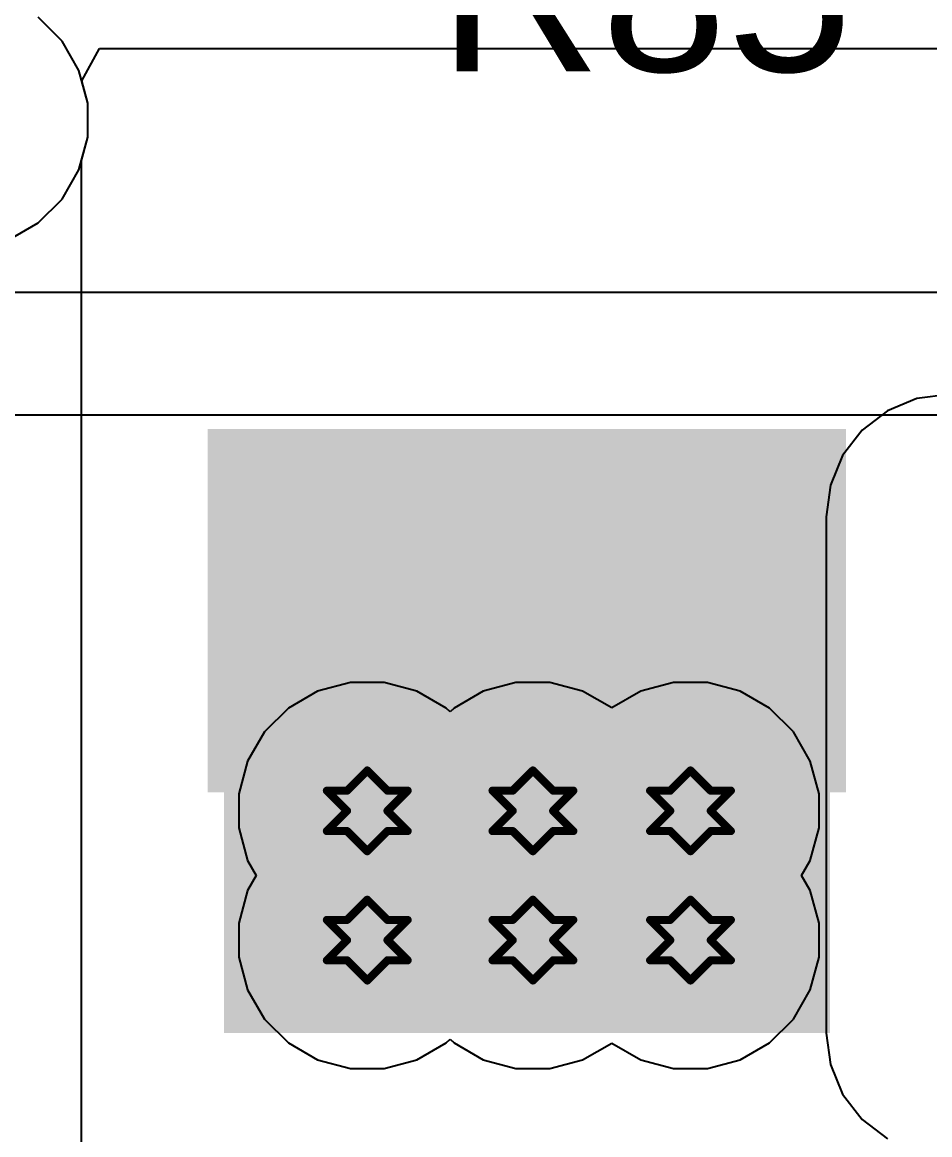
# Model space of a CAD drawing. Header units: inches. Extents: x -3 to 5437, y -3 to 5435.
# Drawn here: x 28.49 to 34.19, y 46.6 to 53.6 of the extents above; entities that cross this region are included whole.
import ezdxf

# ---------------------------------------------------------------- set-up
doc = ezdxf.new("R2010")
doc.units = ezdxf.units.IN
for name, color, linetype in [('Bottom Layer', 5, 'Continuous'), ('Drill Drawing', 1, 'Continuous'), ('GND', 16, 'Continuous'), ('PWR', 76, 'Continuous'), ('Top Layer', 1, 'Continuous'), ('Top Overlay', 2, 'Continuous'), ('Top Paste', 8, 'Continuous'), ('Top Solder', 216, 'Continuous'), ('Via Holes', 16, 'Continuous')]:
    doc.layers.add(name, color=color, linetype=linetype)
doc.styles.add('Arial', font='', dxfattribs={"height": 0.2})
doc.styles.get('Arial').set_extended_font_data('Arial')

# ---------------------------------------------------------------- blocks, each defined once
blk = doc.blocks.new('D2P____455')
at = {"layer": 'Top Layer'}
blk.add_hatch(color=1, dxfattribs=at).paths.add_polyline_path([(1.5, -3.43), (3.58, -3.43), (3.58, -7.24), (1.5, -7.24)])
at = {"layer": 'Top Paste'}
blk.add_hatch(color=8, dxfattribs=at).paths.add_polyline_path([(1.5, -3.43), (3.58, -3.43), (3.58, -7.24), (1.5, -7.24)])
at = {"layer": 'Top Solder'}
blk.add_hatch(color=216, dxfattribs=at).paths.add_polyline_path([(1.3984, -3.3284), (3.6816, -3.3284), (3.6816, -7.3416), (1.3984, -7.3416)])

msp = doc.modelspace()

# ---------------------------------------------------------------- hatches: boundary and pattern name
at = {"layer": 'Bottom Layer'}
h = msp.add_hatch(color=5, dxfattribs=at)
edge = h.paths.add_edge_path()
edge.add_arc((30.6578, 48.641), 0.3, 0, 360)
h = msp.add_hatch(color=5, dxfattribs=at)
edge = h.paths.add_edge_path()
edge.add_arc((31.6992, 48.641), 0.3, 0, 360)
h = msp.add_hatch(color=5, dxfattribs=at)
edge = h.paths.add_edge_path()
edge.add_arc((32.6898, 48.641), 0.3, 0, 360)
h = msp.add_hatch(color=5, dxfattribs=at)
edge = h.paths.add_edge_path()
edge.add_arc((30.6578, 47.8282), 0.3, 0, 360)
h = msp.add_hatch(color=5, dxfattribs=at)
edge = h.paths.add_edge_path()
edge.add_arc((31.6992, 47.8282), 0.3, 0, 360)
h = msp.add_hatch(color=5, dxfattribs=at)
edge = h.paths.add_edge_path()
edge.add_arc((32.6898, 47.8282), 0.3, 0, 360)
at = {"layer": 'GND'}
h = msp.add_hatch(color=16, dxfattribs=at)
edge = h.paths.add_edge_path()
edge.add_arc((30.6578, 48.641), 0.3, 0, 360)
h = msp.add_hatch(color=16, dxfattribs=at)
edge = h.paths.add_edge_path()
edge.add_arc((31.6992, 48.641), 0.3, 0, 360)
h = msp.add_hatch(color=16, dxfattribs=at)
edge = h.paths.add_edge_path()
edge.add_arc((32.6898, 48.641), 0.3, 0, 360)
h = msp.add_hatch(color=16, dxfattribs=at)
edge = h.paths.add_edge_path()
edge.add_arc((30.6578, 47.8282), 0.3, 0, 360)
h = msp.add_hatch(color=16, dxfattribs=at)
edge = h.paths.add_edge_path()
edge.add_arc((31.6992, 47.8282), 0.3, 0, 360)
h = msp.add_hatch(color=16, dxfattribs=at)
edge = h.paths.add_edge_path()
edge.add_arc((32.6898, 47.8282), 0.3, 0, 360)
at = {"layer": 'PWR'}
h = msp.add_hatch(color=76, dxfattribs=at)
edge = h.paths.add_edge_path()
edge.add_arc((30.6578, 48.641), 0.3, 0, 360)
h = msp.add_hatch(color=76, dxfattribs=at)
edge = h.paths.add_edge_path()
edge.add_arc((31.6992, 48.641), 0.3, 0, 360)
h = msp.add_hatch(color=76, dxfattribs=at)
edge = h.paths.add_edge_path()
edge.add_arc((32.6898, 48.641), 0.3, 0, 360)
h = msp.add_hatch(color=76, dxfattribs=at)
edge = h.paths.add_edge_path()
edge.add_arc((30.6578, 47.8282), 0.3, 0, 360)
h = msp.add_hatch(color=76, dxfattribs=at)
edge = h.paths.add_edge_path()
edge.add_arc((31.6992, 47.8282), 0.3, 0, 360)
h = msp.add_hatch(color=76, dxfattribs=at)
edge = h.paths.add_edge_path()
edge.add_arc((32.6898, 47.8282), 0.3, 0, 360)
at = {"layer": 'Top Layer'}
msp.add_hatch(color=1, dxfattribs=at).paths.add_polyline_path([(29.7567, 47.244), (33.5667, 47.244), (33.5667, 50.9401), (29.7567, 50.9401)])
h = msp.add_hatch(color=1, dxfattribs=at)
edge = h.paths.add_edge_path()
edge.add_arc((30.6578, 48.641), 0.3, 0, 360)
h = msp.add_hatch(color=1, dxfattribs=at)
edge = h.paths.add_edge_path()
edge.add_arc((31.6992, 48.641), 0.3, 0, 360)
h = msp.add_hatch(color=1, dxfattribs=at)
edge = h.paths.add_edge_path()
edge.add_arc((32.6898, 48.641), 0.3, 0, 360)
h = msp.add_hatch(color=1, dxfattribs=at)
edge = h.paths.add_edge_path()
edge.add_arc((30.6578, 47.8282), 0.3, 0, 360)
h = msp.add_hatch(color=1, dxfattribs=at)
edge = h.paths.add_edge_path()
edge.add_arc((31.6992, 47.8282), 0.3, 0, 360)
h = msp.add_hatch(color=1, dxfattribs=at)
edge = h.paths.add_edge_path()
edge.add_arc((32.6898, 47.8282), 0.3, 0, 360)
at = {"layer": 'Via Holes'}
h = msp.add_hatch(color=7, dxfattribs=at)
edge = h.paths.add_edge_path()
edge.add_arc((30.6578, 48.641), 0.15, 0, 360)
h = msp.add_hatch(color=7, dxfattribs=at)
edge = h.paths.add_edge_path()
edge.add_arc((31.6992, 48.641), 0.15, 0, 360)
h = msp.add_hatch(color=7, dxfattribs=at)
edge = h.paths.add_edge_path()
edge.add_arc((32.6898, 48.641), 0.15, 0, 360)
h = msp.add_hatch(color=7, dxfattribs=at)
edge = h.paths.add_edge_path()
edge.add_arc((30.6578, 47.8282), 0.15, 0, 360)
h = msp.add_hatch(color=7, dxfattribs=at)
edge = h.paths.add_edge_path()
edge.add_arc((31.6992, 47.8282), 0.15, 0, 360)
h = msp.add_hatch(color=7, dxfattribs=at)
edge = h.paths.add_edge_path()
edge.add_arc((32.6898, 47.8282), 0.15, 0, 360)

# ---------------------------------------------------------------- linework, layer by layer
at = {"layer": 'Bottom Layer'}
for p, q in [((28.739, 53.4805), (28.5885, 53.631)), ((28.8453, 53.2963), (28.739, 53.4805)), ((28.9004, 53.0908), (28.8453, 53.2963)), ((28.9004, 52.878), (28.9004, 53.0908)), ((28.8453, 52.6725), (28.9004, 52.878)), ((28.739, 52.4883), (28.8453, 52.6725)), ((28.5885, 52.3378), (28.739, 52.4883)), ((28.4043, 52.2315), (28.5885, 52.3378))]:
    msp.add_line(p, q, dxfattribs=at)
at = {"layer": 'Drill Drawing'}
for points in [[(30.5308, 48.768, 0.0508, 0.0508, 0), (30.6578, 48.895, 0.0508, 0.0508, 0)], [(30.6578, 48.895, 0.0508, 0.0508, 0), (30.7848, 48.768, 0.0508, 0.0508, 0)], [(31.5722, 48.768, 0.0508, 0.0508, 0), (31.6992, 48.895, 0.0508, 0.0508, 0)], [(31.6992, 48.895, 0.0508, 0.0508, 0), (31.8262, 48.768, 0.0508, 0.0508, 0)], [(32.5628, 48.768, 0.0508, 0.0508, 0), (32.6898, 48.895, 0.0508, 0.0508, 0)], [(32.6898, 48.895, 0.0508, 0.0508, 0), (32.8168, 48.768, 0.0508, 0.0508, 0)], [(30.4038, 48.768, 0.0508, 0.0508, 0), (30.5308, 48.641, 0.0508, 0.0508, 0)], [(30.4038, 48.768, 0.0508, 0.0508, 0), (30.5308, 48.768, 0.0508, 0.0508, 0)], [(30.7848, 48.768, 0.0508, 0.0508, 0), (30.9118, 48.768, 0.0508, 0.0508, 0)], [(30.7848, 48.641, 0.0508, 0.0508, 0), (30.9118, 48.768, 0.0508, 0.0508, 0)], [(31.4452, 48.768, 0.0508, 0.0508, 0), (31.5722, 48.641, 0.0508, 0.0508, 0)], [(31.4452, 48.768, 0.0508, 0.0508, 0), (31.5722, 48.768, 0.0508, 0.0508, 0)], [(31.8262, 48.768, 0.0508, 0.0508, 0), (31.9532, 48.768, 0.0508, 0.0508, 0)], [(31.8262, 48.641, 0.0508, 0.0508, 0), (31.9532, 48.768, 0.0508, 0.0508, 0)], [(32.4358, 48.768, 0.0508, 0.0508, 0), (32.5628, 48.641, 0.0508, 0.0508, 0)], [(32.4358, 48.768, 0.0508, 0.0508, 0), (32.5628, 48.768, 0.0508, 0.0508, 0)], [(32.8168, 48.768, 0.0508, 0.0508, 0), (32.9438, 48.768, 0.0508, 0.0508, 0)], [(32.8168, 48.641, 0.0508, 0.0508, 0), (32.9438, 48.768, 0.0508, 0.0508, 0)], [(30.4038, 48.514, 0.0508, 0.0508, 0), (30.5308, 48.641, 0.0508, 0.0508, 0)], [(30.7848, 48.641, 0.0508, 0.0508, 0), (30.9118, 48.514, 0.0508, 0.0508, 0)], [(31.4452, 48.514, 0.0508, 0.0508, 0), (31.5722, 48.641, 0.0508, 0.0508, 0)], [(31.8262, 48.641, 0.0508, 0.0508, 0), (31.9532, 48.514, 0.0508, 0.0508, 0)], [(32.4358, 48.514, 0.0508, 0.0508, 0), (32.5628, 48.641, 0.0508, 0.0508, 0)], [(32.8168, 48.641, 0.0508, 0.0508, 0), (32.9438, 48.514, 0.0508, 0.0508, 0)], [(30.4038, 48.514, 0.0508, 0.0508, 0), (30.5308, 48.514, 0.0508, 0.0508, 0)], [(30.5308, 48.514, 0.0508, 0.0508, 0), (30.6578, 48.387, 0.0508, 0.0508, 0)], [(30.6578, 48.387, 0.0508, 0.0508, 0), (30.7848, 48.514, 0.0508, 0.0508, 0)], [(30.7848, 48.514, 0.0508, 0.0508, 0), (30.9118, 48.514, 0.0508, 0.0508, 0)], [(31.4452, 48.514, 0.0508, 0.0508, 0), (31.5722, 48.514, 0.0508, 0.0508, 0)], [(31.5722, 48.514, 0.0508, 0.0508, 0), (31.6992, 48.387, 0.0508, 0.0508, 0)], [(31.6992, 48.387, 0.0508, 0.0508, 0), (31.8262, 48.514, 0.0508, 0.0508, 0)], [(31.8262, 48.514, 0.0508, 0.0508, 0), (31.9532, 48.514, 0.0508, 0.0508, 0)], [(32.4358, 48.514, 0.0508, 0.0508, 0), (32.5628, 48.514, 0.0508, 0.0508, 0)], [(32.5628, 48.514, 0.0508, 0.0508, 0), (32.6898, 48.387, 0.0508, 0.0508, 0)], [(32.6898, 48.387, 0.0508, 0.0508, 0), (32.8168, 48.514, 0.0508, 0.0508, 0)], [(32.8168, 48.514, 0.0508, 0.0508, 0), (32.9438, 48.514, 0.0508, 0.0508, 0)], [(30.5308, 47.9552, 0.0508, 0.0508, 0), (30.6578, 48.0822, 0.0508, 0.0508, 0)], [(30.6578, 48.0822, 0.0508, 0.0508, 0), (30.7848, 47.9552, 0.0508, 0.0508, 0)], [(31.5722, 47.9552, 0.0508, 0.0508, 0), (31.6992, 48.0822, 0.0508, 0.0508, 0)], [(31.6992, 48.0822, 0.0508, 0.0508, 0), (31.8262, 47.9552, 0.0508, 0.0508, 0)], [(32.5628, 47.9552, 0.0508, 0.0508, 0), (32.6898, 48.0822, 0.0508, 0.0508, 0)], [(32.6898, 48.0822, 0.0508, 0.0508, 0), (32.8168, 47.9552, 0.0508, 0.0508, 0)], [(30.4038, 47.9552, 0.0508, 0.0508, 0), (30.5308, 47.8282, 0.0508, 0.0508, 0)], [(30.4038, 47.9552, 0.0508, 0.0508, 0), (30.5308, 47.9552, 0.0508, 0.0508, 0)], [(30.7848, 47.9552, 0.0508, 0.0508, 0), (30.9118, 47.9552, 0.0508, 0.0508, 0)], [(30.7848, 47.8282, 0.0508, 0.0508, 0), (30.9118, 47.9552, 0.0508, 0.0508, 0)], [(31.4452, 47.9552, 0.0508, 0.0508, 0), (31.5722, 47.8282, 0.0508, 0.0508, 0)], [(31.4452, 47.9552, 0.0508, 0.0508, 0), (31.5722, 47.9552, 0.0508, 0.0508, 0)], [(31.8262, 47.9552, 0.0508, 0.0508, 0), (31.9532, 47.9552, 0.0508, 0.0508, 0)], [(31.8262, 47.8282, 0.0508, 0.0508, 0), (31.9532, 47.9552, 0.0508, 0.0508, 0)], [(32.4358, 47.9552, 0.0508, 0.0508, 0), (32.5628, 47.8282, 0.0508, 0.0508, 0)], [(32.4358, 47.9552, 0.0508, 0.0508, 0), (32.5628, 47.9552, 0.0508, 0.0508, 0)], [(32.8168, 47.9552, 0.0508, 0.0508, 0), (32.9438, 47.9552, 0.0508, 0.0508, 0)], [(32.8168, 47.8282, 0.0508, 0.0508, 0), (32.9438, 47.9552, 0.0508, 0.0508, 0)], [(30.4038, 47.7012, 0.0508, 0.0508, 0), (30.5308, 47.8282, 0.0508, 0.0508, 0)], [(30.7848, 47.8282, 0.0508, 0.0508, 0), (30.9118, 47.7012, 0.0508, 0.0508, 0)], [(31.4452, 47.7012, 0.0508, 0.0508, 0), (31.5722, 47.8282, 0.0508, 0.0508, 0)], [(31.8262, 47.8282, 0.0508, 0.0508, 0), (31.9532, 47.7012, 0.0508, 0.0508, 0)], [(32.4358, 47.7012, 0.0508, 0.0508, 0), (32.5628, 47.8282, 0.0508, 0.0508, 0)], [(32.8168, 47.8282, 0.0508, 0.0508, 0), (32.9438, 47.7012, 0.0508, 0.0508, 0)], [(30.4038, 47.7012, 0.0508, 0.0508, 0), (30.5308, 47.7012, 0.0508, 0.0508, 0)], [(30.5308, 47.7012, 0.0508, 0.0508, 0), (30.6578, 47.5742, 0.0508, 0.0508, 0)], [(30.6578, 47.5742, 0.0508, 0.0508, 0), (30.7848, 47.7012, 0.0508, 0.0508, 0)], [(30.7848, 47.7012, 0.0508, 0.0508, 0), (30.9118, 47.7012, 0.0508, 0.0508, 0)], [(31.4452, 47.7012, 0.0508, 0.0508, 0), (31.5722, 47.7012, 0.0508, 0.0508, 0)], [(31.5722, 47.7012, 0.0508, 0.0508, 0), (31.6992, 47.5742, 0.0508, 0.0508, 0)], [(31.6992, 47.5742, 0.0508, 0.0508, 0), (31.8262, 47.7012, 0.0508, 0.0508, 0)], [(31.8262, 47.7012, 0.0508, 0.0508, 0), (31.9532, 47.7012, 0.0508, 0.0508, 0)], [(32.4358, 47.7012, 0.0508, 0.0508, 0), (32.5628, 47.7012, 0.0508, 0.0508, 0)], [(32.5628, 47.7012, 0.0508, 0.0508, 0), (32.6898, 47.5742, 0.0508, 0.0508, 0)], [(32.6898, 47.5742, 0.0508, 0.0508, 0), (32.8168, 47.7012, 0.0508, 0.0508, 0)], [(32.8168, 47.7012, 0.0508, 0.0508, 0), (32.9438, 47.7012, 0.0508, 0.0508, 0)]]:
    msp.add_lwpolyline(points, format="xyseb", dxfattribs=at)
for points in [[(30.6451, 48.895, 0.0254, 0.0254, 1), (30.6705, 48.895, 0.0254, 0.0254, 1)], [(30.6451, 48.895, 0.0254, 0.0254, 1), (30.6705, 48.895, 0.0254, 0.0254, 1)], [(31.6865, 48.895, 0.0254, 0.0254, 1), (31.7119, 48.895, 0.0254, 0.0254, 1)], [(31.6865, 48.895, 0.0254, 0.0254, 1), (31.7119, 48.895, 0.0254, 0.0254, 1)], [(32.6771, 48.895, 0.0254, 0.0254, 1), (32.7025, 48.895, 0.0254, 0.0254, 1)], [(32.6771, 48.895, 0.0254, 0.0254, 1), (32.7025, 48.895, 0.0254, 0.0254, 1)], [(30.3911, 48.768, 0.0254, 0.0254, 1), (30.4165, 48.768, 0.0254, 0.0254, 1)], [(30.3911, 48.768, 0.0254, 0.0254, 1), (30.4165, 48.768, 0.0254, 0.0254, 1)], [(30.5181, 48.768, 0.0254, 0.0254, 1), (30.5435, 48.768, 0.0254, 0.0254, 1)], [(30.5181, 48.768, 0.0254, 0.0254, 1), (30.5435, 48.768, 0.0254, 0.0254, 1)], [(30.7721, 48.768, 0.0254, 0.0254, 1), (30.7975, 48.768, 0.0254, 0.0254, 1)], [(30.7721, 48.768, 0.0254, 0.0254, 1), (30.7975, 48.768, 0.0254, 0.0254, 1)], [(30.8991, 48.768, 0.0254, 0.0254, 1), (30.9245, 48.768, 0.0254, 0.0254, 1)], [(30.8991, 48.768, 0.0254, 0.0254, 1), (30.9245, 48.768, 0.0254, 0.0254, 1)], [(31.4325, 48.768, 0.0254, 0.0254, 1), (31.4579, 48.768, 0.0254, 0.0254, 1)], [(31.4325, 48.768, 0.0254, 0.0254, 1), (31.4579, 48.768, 0.0254, 0.0254, 1)], [(31.5595, 48.768, 0.0254, 0.0254, 1), (31.5849, 48.768, 0.0254, 0.0254, 1)], [(31.5595, 48.768, 0.0254, 0.0254, 1), (31.5849, 48.768, 0.0254, 0.0254, 1)], [(31.8135, 48.768, 0.0254, 0.0254, 1), (31.8389, 48.768, 0.0254, 0.0254, 1)], [(31.8135, 48.768, 0.0254, 0.0254, 1), (31.8389, 48.768, 0.0254, 0.0254, 1)], [(31.9405, 48.768, 0.0254, 0.0254, 1), (31.9659, 48.768, 0.0254, 0.0254, 1)], [(31.9405, 48.768, 0.0254, 0.0254, 1), (31.9659, 48.768, 0.0254, 0.0254, 1)], [(32.4231, 48.768, 0.0254, 0.0254, 1), (32.4485, 48.768, 0.0254, 0.0254, 1)], [(32.4231, 48.768, 0.0254, 0.0254, 1), (32.4485, 48.768, 0.0254, 0.0254, 1)], [(32.5501, 48.768, 0.0254, 0.0254, 1), (32.5755, 48.768, 0.0254, 0.0254, 1)], [(32.5501, 48.768, 0.0254, 0.0254, 1), (32.5755, 48.768, 0.0254, 0.0254, 1)], [(32.8041, 48.768, 0.0254, 0.0254, 1), (32.8295, 48.768, 0.0254, 0.0254, 1)], [(32.8041, 48.768, 0.0254, 0.0254, 1), (32.8295, 48.768, 0.0254, 0.0254, 1)], [(32.9311, 48.768, 0.0254, 0.0254, 1), (32.9565, 48.768, 0.0254, 0.0254, 1)], [(32.9311, 48.768, 0.0254, 0.0254, 1), (32.9565, 48.768, 0.0254, 0.0254, 1)], [(30.5181, 48.641, 0.0254, 0.0254, 1), (30.5435, 48.641, 0.0254, 0.0254, 1)], [(30.5181, 48.641, 0.0254, 0.0254, 1), (30.5435, 48.641, 0.0254, 0.0254, 1)], [(30.7721, 48.641, 0.0254, 0.0254, 1), (30.7975, 48.641, 0.0254, 0.0254, 1)], [(30.7721, 48.641, 0.0254, 0.0254, 1), (30.7975, 48.641, 0.0254, 0.0254, 1)], [(31.5595, 48.641, 0.0254, 0.0254, 1), (31.5849, 48.641, 0.0254, 0.0254, 1)], [(31.5595, 48.641, 0.0254, 0.0254, 1), (31.5849, 48.641, 0.0254, 0.0254, 1)], [(31.8135, 48.641, 0.0254, 0.0254, 1), (31.8389, 48.641, 0.0254, 0.0254, 1)], [(31.8135, 48.641, 0.0254, 0.0254, 1), (31.8389, 48.641, 0.0254, 0.0254, 1)], [(32.5501, 48.641, 0.0254, 0.0254, 1), (32.5755, 48.641, 0.0254, 0.0254, 1)], [(32.5501, 48.641, 0.0254, 0.0254, 1), (32.5755, 48.641, 0.0254, 0.0254, 1)], [(32.8041, 48.641, 0.0254, 0.0254, 1), (32.8295, 48.641, 0.0254, 0.0254, 1)], [(32.8041, 48.641, 0.0254, 0.0254, 1), (32.8295, 48.641, 0.0254, 0.0254, 1)], [(30.3911, 48.514, 0.0254, 0.0254, 1), (30.4165, 48.514, 0.0254, 0.0254, 1)], [(30.3911, 48.514, 0.0254, 0.0254, 1), (30.4165, 48.514, 0.0254, 0.0254, 1)], [(30.5181, 48.514, 0.0254, 0.0254, 1), (30.5435, 48.514, 0.0254, 0.0254, 1)], [(30.5181, 48.514, 0.0254, 0.0254, 1), (30.5435, 48.514, 0.0254, 0.0254, 1)], [(30.7721, 48.514, 0.0254, 0.0254, 1), (30.7975, 48.514, 0.0254, 0.0254, 1)], [(30.7721, 48.514, 0.0254, 0.0254, 1), (30.7975, 48.514, 0.0254, 0.0254, 1)], [(30.8991, 48.514, 0.0254, 0.0254, 1), (30.9245, 48.514, 0.0254, 0.0254, 1)], [(30.8991, 48.514, 0.0254, 0.0254, 1), (30.9245, 48.514, 0.0254, 0.0254, 1)], [(31.4325, 48.514, 0.0254, 0.0254, 1), (31.4579, 48.514, 0.0254, 0.0254, 1)], [(31.4325, 48.514, 0.0254, 0.0254, 1), (31.4579, 48.514, 0.0254, 0.0254, 1)], [(31.5595, 48.514, 0.0254, 0.0254, 1), (31.5849, 48.514, 0.0254, 0.0254, 1)], [(31.5595, 48.514, 0.0254, 0.0254, 1), (31.5849, 48.514, 0.0254, 0.0254, 1)], [(31.8135, 48.514, 0.0254, 0.0254, 1), (31.8389, 48.514, 0.0254, 0.0254, 1)], [(31.8135, 48.514, 0.0254, 0.0254, 1), (31.8389, 48.514, 0.0254, 0.0254, 1)], [(31.9405, 48.514, 0.0254, 0.0254, 1), (31.9659, 48.514, 0.0254, 0.0254, 1)], [(31.9405, 48.514, 0.0254, 0.0254, 1), (31.9659, 48.514, 0.0254, 0.0254, 1)], [(32.4231, 48.514, 0.0254, 0.0254, 1), (32.4485, 48.514, 0.0254, 0.0254, 1)], [(32.4231, 48.514, 0.0254, 0.0254, 1), (32.4485, 48.514, 0.0254, 0.0254, 1)], [(32.5501, 48.514, 0.0254, 0.0254, 1), (32.5755, 48.514, 0.0254, 0.0254, 1)], [(32.5501, 48.514, 0.0254, 0.0254, 1), (32.5755, 48.514, 0.0254, 0.0254, 1)], [(32.8041, 48.514, 0.0254, 0.0254, 1), (32.8295, 48.514, 0.0254, 0.0254, 1)], [(32.8041, 48.514, 0.0254, 0.0254, 1), (32.8295, 48.514, 0.0254, 0.0254, 1)], [(32.9311, 48.514, 0.0254, 0.0254, 1), (32.9565, 48.514, 0.0254, 0.0254, 1)], [(32.9311, 48.514, 0.0254, 0.0254, 1), (32.9565, 48.514, 0.0254, 0.0254, 1)], [(30.6451, 48.387, 0.0254, 0.0254, 1), (30.6705, 48.387, 0.0254, 0.0254, 1)], [(30.6451, 48.387, 0.0254, 0.0254, 1), (30.6705, 48.387, 0.0254, 0.0254, 1)], [(31.6865, 48.387, 0.0254, 0.0254, 1), (31.7119, 48.387, 0.0254, 0.0254, 1)], [(31.6865, 48.387, 0.0254, 0.0254, 1), (31.7119, 48.387, 0.0254, 0.0254, 1)], [(32.6771, 48.387, 0.0254, 0.0254, 1), (32.7025, 48.387, 0.0254, 0.0254, 1)], [(32.6771, 48.387, 0.0254, 0.0254, 1), (32.7025, 48.387, 0.0254, 0.0254, 1)], [(30.6451, 48.0822, 0.0254, 0.0254, 1), (30.6705, 48.0822, 0.0254, 0.0254, 1)], [(30.6451, 48.0822, 0.0254, 0.0254, 1), (30.6705, 48.0822, 0.0254, 0.0254, 1)], [(31.6865, 48.0822, 0.0254, 0.0254, 1), (31.7119, 48.0822, 0.0254, 0.0254, 1)], [(31.6865, 48.0822, 0.0254, 0.0254, 1), (31.7119, 48.0822, 0.0254, 0.0254, 1)], [(32.6771, 48.0822, 0.0254, 0.0254, 1), (32.7025, 48.0822, 0.0254, 0.0254, 1)], [(32.6771, 48.0822, 0.0254, 0.0254, 1), (32.7025, 48.0822, 0.0254, 0.0254, 1)], [(30.3911, 47.9552, 0.0254, 0.0254, 1), (30.4165, 47.9552, 0.0254, 0.0254, 1)], [(30.3911, 47.9552, 0.0254, 0.0254, 1), (30.4165, 47.9552, 0.0254, 0.0254, 1)], [(30.5181, 47.9552, 0.0254, 0.0254, 1), (30.5435, 47.9552, 0.0254, 0.0254, 1)], [(30.5181, 47.9552, 0.0254, 0.0254, 1), (30.5435, 47.9552, 0.0254, 0.0254, 1)], [(30.7721, 47.9552, 0.0254, 0.0254, 1), (30.7975, 47.9552, 0.0254, 0.0254, 1)], [(30.7721, 47.9552, 0.0254, 0.0254, 1), (30.7975, 47.9552, 0.0254, 0.0254, 1)], [(30.8991, 47.9552, 0.0254, 0.0254, 1), (30.9245, 47.9552, 0.0254, 0.0254, 1)], [(30.8991, 47.9552, 0.0254, 0.0254, 1), (30.9245, 47.9552, 0.0254, 0.0254, 1)], [(31.4325, 47.9552, 0.0254, 0.0254, 1), (31.4579, 47.9552, 0.0254, 0.0254, 1)], [(31.4325, 47.9552, 0.0254, 0.0254, 1), (31.4579, 47.9552, 0.0254, 0.0254, 1)], [(31.5595, 47.9552, 0.0254, 0.0254, 1), (31.5849, 47.9552, 0.0254, 0.0254, 1)], [(31.5595, 47.9552, 0.0254, 0.0254, 1), (31.5849, 47.9552, 0.0254, 0.0254, 1)], [(31.8135, 47.9552, 0.0254, 0.0254, 1), (31.8389, 47.9552, 0.0254, 0.0254, 1)], [(31.8135, 47.9552, 0.0254, 0.0254, 1), (31.8389, 47.9552, 0.0254, 0.0254, 1)], [(31.9405, 47.9552, 0.0254, 0.0254, 1), (31.9659, 47.9552, 0.0254, 0.0254, 1)], [(31.9405, 47.9552, 0.0254, 0.0254, 1), (31.9659, 47.9552, 0.0254, 0.0254, 1)], [(32.4231, 47.9552, 0.0254, 0.0254, 1), (32.4485, 47.9552, 0.0254, 0.0254, 1)], [(32.4231, 47.9552, 0.0254, 0.0254, 1), (32.4485, 47.9552, 0.0254, 0.0254, 1)], [(32.5501, 47.9552, 0.0254, 0.0254, 1), (32.5755, 47.9552, 0.0254, 0.0254, 1)], [(32.5501, 47.9552, 0.0254, 0.0254, 1), (32.5755, 47.9552, 0.0254, 0.0254, 1)], [(32.8041, 47.9552, 0.0254, 0.0254, 1), (32.8295, 47.9552, 0.0254, 0.0254, 1)], [(32.8041, 47.9552, 0.0254, 0.0254, 1), (32.8295, 47.9552, 0.0254, 0.0254, 1)], [(32.9311, 47.9552, 0.0254, 0.0254, 1), (32.9565, 47.9552, 0.0254, 0.0254, 1)], [(32.9311, 47.9552, 0.0254, 0.0254, 1), (32.9565, 47.9552, 0.0254, 0.0254, 1)], [(30.5181, 47.8282, 0.0254, 0.0254, 1), (30.5435, 47.8282, 0.0254, 0.0254, 1)], [(30.5181, 47.8282, 0.0254, 0.0254, 1), (30.5435, 47.8282, 0.0254, 0.0254, 1)], [(30.7721, 47.8282, 0.0254, 0.0254, 1), (30.7975, 47.8282, 0.0254, 0.0254, 1)], [(30.7721, 47.8282, 0.0254, 0.0254, 1), (30.7975, 47.8282, 0.0254, 0.0254, 1)], [(31.5595, 47.8282, 0.0254, 0.0254, 1), (31.5849, 47.8282, 0.0254, 0.0254, 1)], [(31.5595, 47.8282, 0.0254, 0.0254, 1), (31.5849, 47.8282, 0.0254, 0.0254, 1)], [(31.8135, 47.8282, 0.0254, 0.0254, 1), (31.8389, 47.8282, 0.0254, 0.0254, 1)], [(31.8135, 47.8282, 0.0254, 0.0254, 1), (31.8389, 47.8282, 0.0254, 0.0254, 1)], [(32.5501, 47.8282, 0.0254, 0.0254, 1), (32.5755, 47.8282, 0.0254, 0.0254, 1)], [(32.5501, 47.8282, 0.0254, 0.0254, 1), (32.5755, 47.8282, 0.0254, 0.0254, 1)], [(32.8041, 47.8282, 0.0254, 0.0254, 1), (32.8295, 47.8282, 0.0254, 0.0254, 1)], [(32.8041, 47.8282, 0.0254, 0.0254, 1), (32.8295, 47.8282, 0.0254, 0.0254, 1)], [(30.3911, 47.7012, 0.0254, 0.0254, 1), (30.4165, 47.7012, 0.0254, 0.0254, 1)], [(30.3911, 47.7012, 0.0254, 0.0254, 1), (30.4165, 47.7012, 0.0254, 0.0254, 1)], [(30.5181, 47.7012, 0.0254, 0.0254, 1), (30.5435, 47.7012, 0.0254, 0.0254, 1)], [(30.5181, 47.7012, 0.0254, 0.0254, 1), (30.5435, 47.7012, 0.0254, 0.0254, 1)], [(30.7721, 47.7012, 0.0254, 0.0254, 1), (30.7975, 47.7012, 0.0254, 0.0254, 1)], [(30.7721, 47.7012, 0.0254, 0.0254, 1), (30.7975, 47.7012, 0.0254, 0.0254, 1)], [(30.8991, 47.7012, 0.0254, 0.0254, 1), (30.9245, 47.7012, 0.0254, 0.0254, 1)], [(30.8991, 47.7012, 0.0254, 0.0254, 1), (30.9245, 47.7012, 0.0254, 0.0254, 1)], [(31.4325, 47.7012, 0.0254, 0.0254, 1), (31.4579, 47.7012, 0.0254, 0.0254, 1)], [(31.4325, 47.7012, 0.0254, 0.0254, 1), (31.4579, 47.7012, 0.0254, 0.0254, 1)], [(31.5595, 47.7012, 0.0254, 0.0254, 1), (31.5849, 47.7012, 0.0254, 0.0254, 1)], [(31.5595, 47.7012, 0.0254, 0.0254, 1), (31.5849, 47.7012, 0.0254, 0.0254, 1)], [(31.8135, 47.7012, 0.0254, 0.0254, 1), (31.8389, 47.7012, 0.0254, 0.0254, 1)], [(31.8135, 47.7012, 0.0254, 0.0254, 1), (31.8389, 47.7012, 0.0254, 0.0254, 1)], [(31.9405, 47.7012, 0.0254, 0.0254, 1), (31.9659, 47.7012, 0.0254, 0.0254, 1)], [(31.9405, 47.7012, 0.0254, 0.0254, 1), (31.9659, 47.7012, 0.0254, 0.0254, 1)], [(32.4231, 47.7012, 0.0254, 0.0254, 1), (32.4485, 47.7012, 0.0254, 0.0254, 1)], [(32.4231, 47.7012, 0.0254, 0.0254, 1), (32.4485, 47.7012, 0.0254, 0.0254, 1)], [(32.5501, 47.7012, 0.0254, 0.0254, 1), (32.5755, 47.7012, 0.0254, 0.0254, 1)], [(32.5501, 47.7012, 0.0254, 0.0254, 1), (32.5755, 47.7012, 0.0254, 0.0254, 1)], [(32.8041, 47.7012, 0.0254, 0.0254, 1), (32.8295, 47.7012, 0.0254, 0.0254, 1)], [(32.8041, 47.7012, 0.0254, 0.0254, 1), (32.8295, 47.7012, 0.0254, 0.0254, 1)], [(32.9311, 47.7012, 0.0254, 0.0254, 1), (32.9565, 47.7012, 0.0254, 0.0254, 1)], [(32.9311, 47.7012, 0.0254, 0.0254, 1), (32.9565, 47.7012, 0.0254, 0.0254, 1)], [(30.6451, 47.5742, 0.0254, 0.0254, 1), (30.6705, 47.5742, 0.0254, 0.0254, 1)], [(30.6451, 47.5742, 0.0254, 0.0254, 1), (30.6705, 47.5742, 0.0254, 0.0254, 1)], [(31.6865, 47.5742, 0.0254, 0.0254, 1), (31.7119, 47.5742, 0.0254, 0.0254, 1)], [(31.6865, 47.5742, 0.0254, 0.0254, 1), (31.7119, 47.5742, 0.0254, 0.0254, 1)], [(32.6771, 47.5742, 0.0254, 0.0254, 1), (32.7025, 47.5742, 0.0254, 0.0254, 1)], [(32.6771, 47.5742, 0.0254, 0.0254, 1), (32.7025, 47.5742, 0.0254, 0.0254, 1)]]:
    msp.add_lwpolyline(points, format="xyseb", close=True, dxfattribs=at)
at = {"layer": 'GND'}
for p, q in [((28.739, 53.4805), (28.5885, 53.631)), ((28.8453, 53.2963), (28.739, 53.4805)), ((28.9004, 53.0908), (28.8453, 53.2963)), ((28.9004, 52.878), (28.9004, 53.0908)), ((28.8453, 52.6725), (28.9004, 52.878)), ((28.739, 52.4883), (28.8453, 52.6725)), ((28.5885, 52.3378), (28.739, 52.4883)), ((28.4043, 52.2315), (28.5885, 52.3378))]:
    msp.add_line(p, q, dxfattribs=at)
at = {"layer": 'PWR'}
for p, q in [((28.8626, 53.2318), (28.9755, 53.435)), ((28.9755, 53.435), (44.6904, 53.435)), ((28.9004, 53.0908), (28.8626, 53.2318)), ((28.9004, 52.878), (28.9004, 53.0908)), ((28.8453, 52.6725), (28.9004, 52.878)), ((28.739, 52.4883), (28.8453, 52.6725)), ((28.5885, 52.3378), (28.739, 52.4883)), ((28.4043, 52.2315), (28.5885, 52.3378)), ((37.9222, 51.9001), (23.8134, 51.9001)), ((23.495, 51.1315), (37.9222, 51.1315)), ((30.3459, 49.3939), (30.1617, 49.2876)), ((30.5514, 49.449), (30.3459, 49.3939)), ((30.7642, 49.449), (30.5514, 49.449)), ((30.9697, 49.3939), (30.7642, 49.449)), ((31.1539, 49.2876), (30.9697, 49.3939)), ((31.3873, 49.3939), (31.2031, 49.2876)), ((31.5928, 49.449), (31.3873, 49.3939)), ((31.8056, 49.449), (31.5928, 49.449)), ((32.0111, 49.3939), (31.8056, 49.449)), ((32.1945, 49.288), (32.0111, 49.3939)), ((32.3779, 49.3939), (32.1945, 49.288)), ((32.5834, 49.449), (32.3779, 49.3939)), ((32.7962, 49.449), (32.5834, 49.449)), ((33.0017, 49.3939), (32.7962, 49.449)), ((33.1859, 49.2876), (33.0017, 49.3939)), ((30.1617, 49.2876), (30.0112, 49.1371)), ((31.1785, 49.263), (31.1539, 49.2876)), ((31.2031, 49.2876), (31.1785, 49.263)), ((33.3364, 49.1371), (33.1859, 49.2876)), ((30.0112, 49.1371), (29.9049, 48.9529)), ((33.4427, 48.9529), (33.3364, 49.1371)), ((29.9049, 48.9529), (29.8498, 48.7474)), ((33.4978, 48.7474), (33.4427, 48.9529)), ((29.8498, 48.7474), (29.8498, 48.5346)), ((33.4978, 48.5346), (33.4978, 48.7474)), ((29.8498, 48.5346), (29.9049, 48.3291)), ((33.4427, 48.3291), (33.4978, 48.5346)), ((29.9049, 48.3291), (29.9594, 48.2346)), ((33.3882, 48.2346), (33.4427, 48.3291)), ((29.9594, 48.2346), (29.9049, 48.1401)), ((33.4427, 48.1401), (33.3882, 48.2346)), ((29.9049, 48.1401), (29.8498, 47.9346)), ((33.4978, 47.9346), (33.4427, 48.1401)), ((29.8498, 47.9346), (29.8498, 47.7218)), ((33.4978, 47.7218), (33.4978, 47.9346)), ((29.8498, 47.7218), (29.9049, 47.5163)), ((33.4427, 47.5163), (33.4978, 47.7218)), ((29.9049, 47.5163), (30.0112, 47.3321)), ((33.3364, 47.3321), (33.4427, 47.5163)), ((30.0112, 47.3321), (30.1617, 47.1816)), ((33.1859, 47.1816), (33.3364, 47.3321)), ((30.1617, 47.1816), (30.3459, 47.0753)), ((30.9697, 47.0753), (31.1539, 47.1816)), ((31.1539, 47.1816), (31.1785, 47.2062)), ((31.1785, 47.2062), (31.2031, 47.1816)), ((31.2031, 47.1816), (31.3873, 47.0753)), ((32.0111, 47.0753), (32.1945, 47.1812)), ((32.1945, 47.1812), (32.3779, 47.0753)), ((33.0017, 47.0753), (33.1859, 47.1816)), ((30.3459, 47.0753), (30.5514, 47.0202)), ((30.5514, 47.0202), (30.7642, 47.0202)), ((30.7642, 47.0202), (30.9697, 47.0753)), ((31.3873, 47.0753), (31.5928, 47.0202)), ((31.5928, 47.0202), (31.8056, 47.0202)), ((31.8056, 47.0202), (32.0111, 47.0753)), ((32.3779, 47.0753), (32.5834, 47.0202)), ((32.5834, 47.0202), (32.7962, 47.0202)), ((32.7962, 47.0202), (33.0017, 47.0753))]:
    msp.add_line(p, q, dxfattribs=at)
at = {"layer": 'Top Layer'}
for p, q in [((28.739, 53.4805), (28.5885, 53.631)), ((28.8453, 53.2963), (28.739, 53.4805)), ((28.9004, 53.0908), (28.8453, 53.2963)), ((28.9004, 52.878), (28.9004, 53.0908)), ((28.861, 52.7309), (28.9004, 52.878)), ((28.861, 30.0934), (28.861, 52.7309)), ((34.1131, 51.2331), (33.9277, 51.1563)), ((34.312, 51.2593), (34.1131, 51.2331)), ((33.9277, 51.1563), (33.7686, 51.0341)), ((33.7686, 51.0341), (33.6464, 50.875)), ((33.6464, 50.875), (33.5696, 50.6896)), ((33.5696, 50.6896), (33.5435, 50.4907)), ((33.5435, 50.4907), (33.5435, 47.244)), ((33.5435, 47.244), (33.5696, 47.0451)), ((33.5696, 47.0451), (33.6464, 46.8597)), ((33.6464, 46.8597), (33.7686, 46.7005)), ((33.7686, 46.7005), (33.9277, 46.5784))]:
    msp.add_line(p, q, dxfattribs=at)

# ---------------------------------------------------------------- block references
at = {"rotation": 90}
msp.add_blockref('D2P____455', (26.3267, 47.3601), dxfattribs=at)

# ---------------------------------------------------------------- texts
at = {"layer": 'Top Overlay', "style": 'Arial'}
msp.add_text('R85', height=1.016, dxfattribs=at).set_placement((31.1036, 53.2902))

doc.saveas('drawing.dxf')
